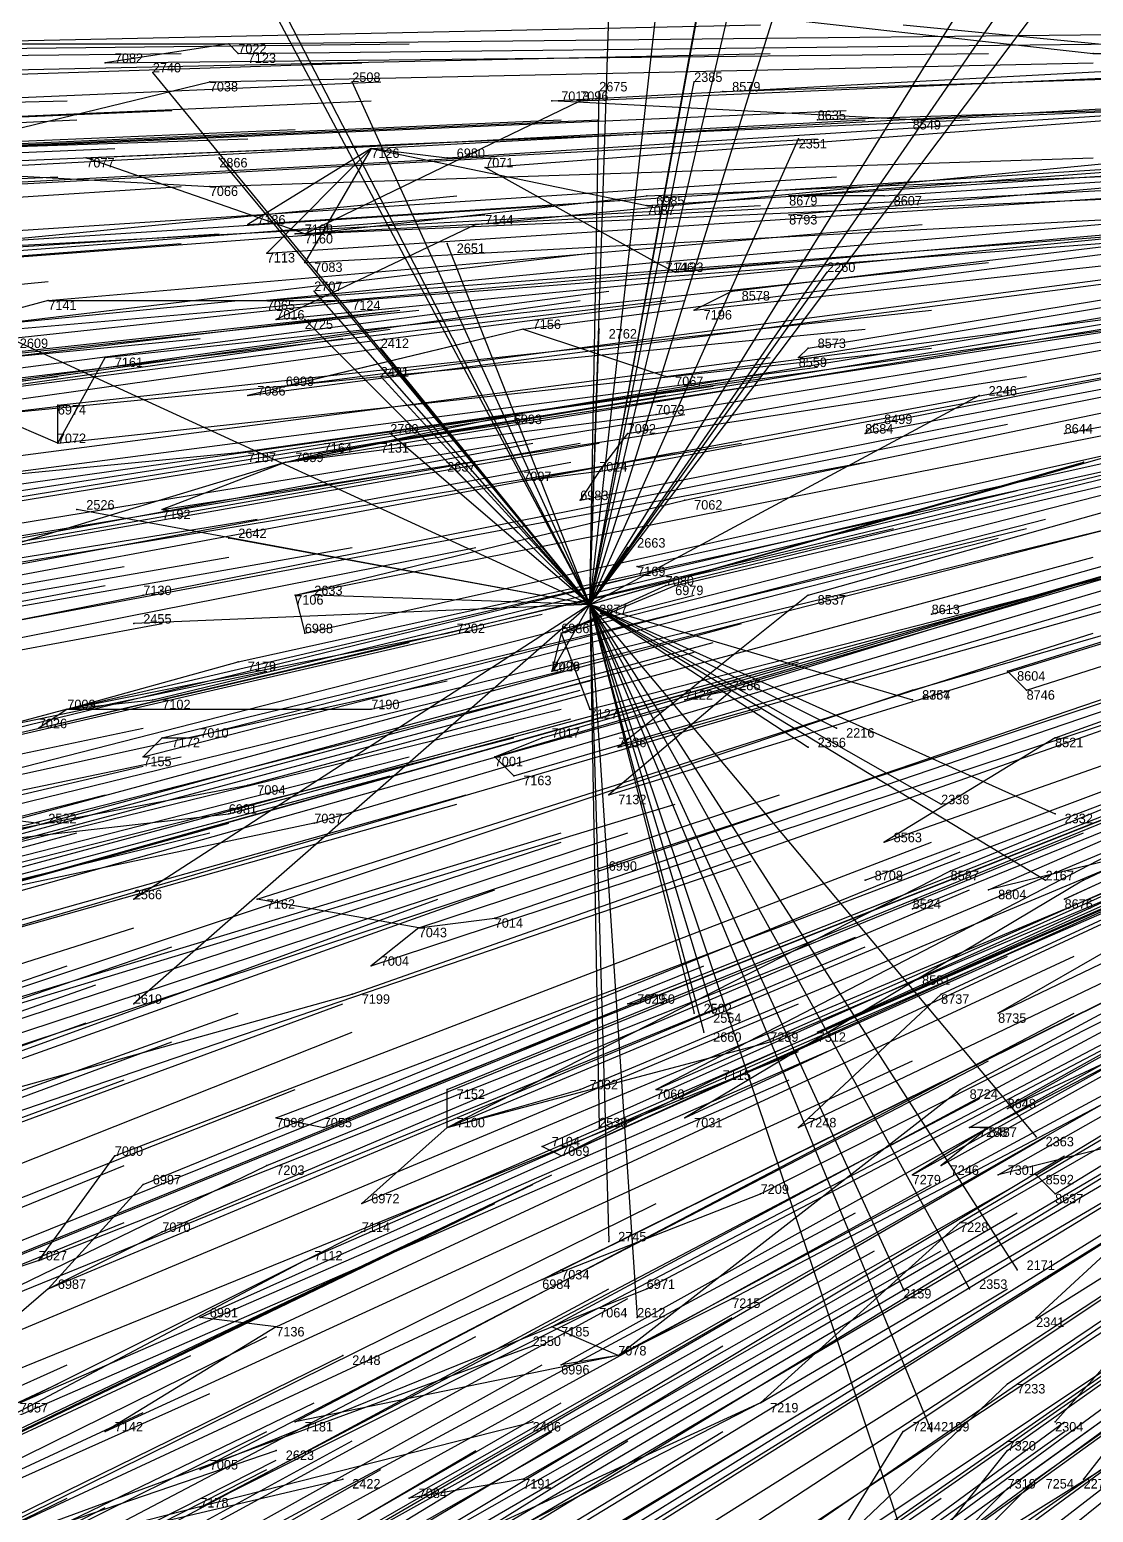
# Model space of a CAD drawing. Extents: x -0.5 to 0.59, y -0.5 to 0.59.
# Drawn here: x -0.319 to -0.207, y -0.1565 to -0.0005 of the extents above; entities that cross this region are included whole.
import ezdxf

# ---------------------------------------------------------------- set-up
doc = ezdxf.new("R2010")
doc.units = 0
for name, color, linetype in [('Facilities', 3, 'CONTINUOUS'), ('Facilities_lines', 3, 'CONTINUOUS'), ('Normals', 1, 'CONTINUOUS'), ('Source_points', 5, 'CONTINUOUS'), ('Text', 3, 'CONTINUOUS')]:
    doc.layers.add(name, color=color, linetype=linetype)

msp = doc.modelspace()

# ---------------------------------------------------------------- linework, layer by layer
at = {"layer": 'Facilities', "color": 3}
for p in [(-0.298, -0.002, -0.745), (-0.246, -0.007, -0.615), (-0.236, -0.01, -0.591), (-0.226, -0.01, -0.566), (-0.283, -0.013, -0.709), (-0.229, -0.018, -0.573), (-0.239, -0.02, -0.6), (-0.272, -0.021, -0.682), (-0.29, -0.022, -0.728), (-0.253, -0.025, -0.634), (-0.245, -0.028, -0.616), (-0.317, -0.029, -0.797), (-0.267, -0.032, -0.671), (-0.237, -0.034, -0.597), (-0.231, -0.043, -0.588), (-0.21, -0.043, -0.536), (-0.316, -0.044, -0.798), (-0.292, -0.046, -0.738), (-0.259, -0.047, -0.659), (-0.255, -0.057, -0.654), (-0.291, -0.06, -0.743), (-0.237, -0.06, -0.611), (-0.26, -0.061, -1.25), (-0.224, -0.062, -0.582), (-0.263, -0.064, -0.677), (-0.245, -0.07, -0.637), (-0.226, -0.07, -0.591), (-0.214, -0.07, -0.564), (-0.315, -0.072, -0.808), (-0.305, -0.075, -0.785), (-0.211, -0.075, -0.561), (-0.27, -0.077, -0.703), (-0.289, -0.084, -0.753), (-0.259, -0.089, -0.684), (-0.231, -0.09, -0.619), (-0.208, -0.09, -0.566), (-0.226, -0.093, -0.612), (-0.278, -0.095, -0.735), (-0.225, -0.101, -0.617), (-0.223, -0.102, -0.614), (-0.255, -0.103, -0.686), (-0.293, -0.115, -0.788), (-0.275, -0.116, -0.745), (-0.218, -0.116, -0.618), (-0.263, -0.119, -0.722), (-0.211, -0.123, -0.612), (-0.318, -0.13, -0.86), (-0.29, -0.13, -0.794), (-0.265, -0.132, -0.741), (-0.317, -0.133, -0.859), (-0.259, -0.135, -0.731), (-0.293, -0.137, -0.809), (-0.257, -0.14, -0.731), (-0.242, -0.145, -0.705), (-0.267, -0.153, -0.771)]:
    msp.add_point(p, dxfattribs=at)
at = {"layer": 'Facilities_lines', "color": 3}
for p, q in [((-0.26, -0.061, -1.25), (-0.248, 0.046, -1.25)), ((-0.26, -0.061, -1.25), (-0.237, 0.037, -1.25)), ((-0.26, -0.061, -1.25), (-0.204, 0.029, -1.25)), ((-0.26, -0.061, -1.25), (-0.193, 0.028, -1.25)), ((-0.26, -0.061, -1.25), (-0.244, 0.027, -1.25)), ((-0.26, -0.061, -1.25), (-0.245, 0.021, -1.25)), ((-0.26, -0.061, -1.25), (-0.204, 0.02, -1.25)), ((-0.26, -0.061, -1.25), (-0.235, 0.019, -1.25)), ((-0.26, -0.061, -1.25), (-0.293, 0.003, -1.25)), ((-0.252, 0.002, -0.63), (-0.207, -0.003, -0.518)), ((-0.26, -0.061, -1.25), (-0.293, 0.001, -1.25)), ((-0.26, -0.061, -1.25), (-0.258, 0.001, -1.25)), ((-0.227, 0, -0.566), (-0.186, -0.004, -0.465)), ((-0.298, -0.002, -0.745), (-0.311, -0.004, -0.777)), ((-0.298, -0.002, -0.745), (-0.297, -0.003, -0.743)), ((-0.337, -0.015, -0.843), (-0.3, -0.006, -0.75)), ((-0.26, -0.061, -1.25), (-0.306, -0.005, -1.25)), ((-0.26, -0.061, -1.25), (-0.285, -0.006, -1.25)), ((-0.26, -0.061, -1.25), (-0.249, -0.006, -1.25)), ((-0.26, -0.061, -1.25), (-0.259, -0.007, -1.25)), ((-0.29, -0.022, -0.728), (-0.261, -0.008, -0.654)), ((-0.226, -0.01, -0.566), (-0.264, -0.008, -0.66)), ((-0.26, -0.061, -1.25), (-0.238, -0.012, -1.25)), ((-0.29, -0.022, -0.728), (-0.313, -0.014, -0.784)), ((-0.26, -0.061, -1.25), (-0.299, -0.014, -1.25)), ((-0.283, -0.013, -0.709), (-0.296, -0.021, -0.741)), ((-0.283, -0.013, -0.709), (-0.294, -0.024, -0.739)), ((-0.283, -0.013, -0.709), (-0.29, -0.025, -0.727)), ((-0.283, -0.013, -0.709), (-0.275, -0.014, -0.688)), ((-0.283, -0.013, -0.709), (-0.254, -0.019, -0.637)), ((-0.337, -0.015, -0.843), (-0.3, -0.017, -0.752)), ((-0.253, -0.025, -0.634), (-0.271, -0.015, -0.679)), ((-0.29, -0.022, -0.728), (-0.254, -0.018, -0.636)), ((-0.229, -0.018, -0.573), (-0.239, -0.018, -0.6)), ((-0.272, -0.021, -0.682), (-0.293, -0.031, -0.737)), ((-0.29, -0.022, -0.728), (-0.291, -0.022, -0.729)), ((-0.26, -0.061, -1.25), (-0.275, -0.023, -1.25)), ((-0.253, -0.025, -0.634), (-0.294, -0.029, -0.74)), ((-0.26, -0.061, -1.25), (-0.235, -0.026, -1.25)), ((-0.253, -0.025, -0.634), (-0.251, -0.026, -0.631)), ((-0.26, -0.061, -1.25), (-0.289, -0.028, -1.25)), ((-0.245, -0.028, -0.616), (-0.249, -0.03, -0.626)), ((-0.317, -0.029, -0.797), (-0.332, -0.033, -0.834)), ((-0.317, -0.029, -0.797), (-0.285, -0.029, -0.717)), ((-0.26, -0.061, -1.25), (-0.29, -0.031, -1.25)), ((-0.267, -0.032, -0.671), (-0.296, -0.039, -0.746)), ((-0.267, -0.032, -0.671), (-0.292, -0.038, -0.737)), ((-0.267, -0.032, -0.671), (-0.252, -0.037, -0.636)), ((-0.26, -0.061, -1.25), (-0.259, -0.032, -1.25)), ((-0.26, -0.061, -1.25), (-0.321, -0.033, -1.25)), ((-0.26, -0.061, -1.25), (-0.282, -0.034, -1.25)), ((-0.237, -0.034, -0.597), (-0.238, -0.035, -0.602)), ((-0.316, -0.044, -0.798), (-0.311, -0.035, -0.782)), ((-0.26, -0.061, -1.25), (-0.282, -0.037, -1.25)), ((-0.26, -0.061, -1.25), (-0.219, -0.039, -1.25)), ((-0.316, -0.044, -0.798), (-0.316, -0.04, -0.796)), ((-0.316, -0.044, -0.798), (-0.323, -0.041, -0.815)), ((-0.292, -0.046, -0.738), (-0.268, -0.041, -0.678)), ((-0.292, -0.046, -0.738), (-0.253, -0.041, -0.641)), ((-0.231, -0.043, -0.588), (-0.23, -0.042, -0.584)), ((-0.26, -0.061, -1.25), (-0.281, -0.043, -1.25)), ((-0.259, -0.047, -0.659), (-0.256, -0.043, -0.65)), ((-0.328, -0.048, -0.83), (-0.297, -0.045, -0.751)), ((-0.292, -0.046, -0.738), (-0.282, -0.044, -0.714)), ((-0.292, -0.046, -0.738), (-0.288, -0.045, -0.73)), ((-0.26, -0.061, -1.25), (-0.204, -0.045, -1.25)), ((-0.292, -0.046, -0.738), (-0.335, -0.059, -0.851)), ((-0.292, -0.046, -0.738), (-0.305, -0.051, -0.774)), ((-0.26, -0.061, -1.25), (-0.275, -0.046, -1.25)), ((-0.26, -0.061, -1.25), (-0.208, -0.046, -1.25)), ((-0.259, -0.047, -0.659), (-0.267, -0.048, -0.678)), ((-0.259, -0.047, -0.659), (-0.261, -0.05, -0.665)), ((-0.26, -0.061, -1.25), (-0.314, -0.051, -1.25)), ((-0.291, -0.06, -0.743), (-0.25, -0.05, -0.637)), ((-0.26, -0.061, -1.25), (-0.298, -0.054, -1.25)), ((-0.26, -0.061, -1.25), (-0.256, -0.055, -1.25)), ((-0.263, -0.064, -0.677), (-0.251, -0.059, -0.646)), ((-0.263, -0.064, -0.677), (-0.252, -0.059, -0.647)), ((-0.322, -0.063, -0.821), (-0.307, -0.06, -0.782)), ((-0.291, -0.06, -0.743), (-0.29, -0.064, -0.743)), ((-0.26, -0.061, -1.25), (-0.289, -0.06, -1.25)), ((-0.237, -0.06, -0.611), (-0.257, -0.076, -0.67)), ((-0.26, -0.061, -1.25), (-0.308, -0.103, -1.25)), ((-0.26, -0.061, -1.25), (-0.308, -0.092, -1.25)), ((-0.26, -0.061, -1.25), (-0.308, -0.063, -1.25)), ((-0.26, -0.061, -1.25), (-0.264, -0.068, -1.25)), ((-0.26, -0.061, -1.25), (-0.227, -0.133, -1.25)), ((-0.26, -0.061, -1.25), (-0.212, -0.09, -1.25)), ((-0.26, -0.061, -1.25), (-0.215, -0.131, -1.25)), ((-0.26, -0.061, -1.25), (-0.224, -0.148, -1.25)), ((-0.26, -0.061, -1.25), (-0.234, -0.074, -1.25)), ((-0.26, -0.061, -1.25), (-0.211, -0.083, -1.25)), ((-0.26, -0.061, -1.25), (-0.223, -0.082, -1.25)), ((-0.26, -0.061, -1.25), (-0.22, -0.133, -1.25)), ((-0.26, -0.061, -1.25), (-0.237, -0.076, -1.25)), ((-0.26, -0.061, -1.25), (-0.213, -0.117, -1.25)), ((-0.26, -0.061, -1.25), (-0.226, -0.071, -1.25)), ((-0.26, -0.061, -1.25), (-0.249, -0.104, -1.25)), ((-0.26, -0.061, -1.25), (-0.247, -0.104, -1.25)), ((-0.26, -0.061, -1.25), (-0.248, -0.106, -1.25)), ((-0.26, -0.061, -1.25), (-0.225, -0.165, -1.25)), ((-0.26, -0.061, -1.25), (-0.259, -0.116, -1.25)), ((-0.26, -0.061, -1.25), (-0.255, -0.136, -1.25)), ((-0.26, -0.061, -1.25), (-0.258, -0.128, -1.25)), ((-0.315, -0.072, -0.808), (-0.275, -0.064, -0.706)), ((-0.263, -0.064, -0.677), (-0.264, -0.068, -0.682)), ((-0.263, -0.064, -0.677), (-0.26, -0.072, -0.675)), ((-0.315, -0.072, -0.808), (-0.297, -0.067, -0.76)), ((-0.214, -0.07, -0.564), (-0.216, -0.068, -0.566)), ((-0.226, -0.07, -0.591), (-0.352, -0.112, -0.924)), ((-0.245, -0.07, -0.637), (-0.258, -0.081, -0.676)), ((-0.245, -0.07, -0.637), (-0.25, -0.071, -0.65)), ((-0.315, -0.072, -0.808), (-0.306, -0.071, -0.784)), ((-0.315, -0.072, -0.808), (-0.345, -0.08, -0.885)), ((-0.315, -0.072, -0.808), (-0.318, -0.074, -0.816)), ((-0.315, -0.072, -0.808), (-0.283, -0.072, -0.731)), ((-0.379, -0.076, -1.25), (-0.318, -0.084, -1.25)), ((-0.305, -0.075, -0.785), (-0.307, -0.077, -0.792)), ((-0.305, -0.075, -0.785), (-0.302, -0.075, -0.777)), ((-0.27, -0.077, -0.703), (-0.265, -0.075, -0.688)), ((-0.211, -0.075, -0.561), (-0.229, -0.086, -0.61)), ((-0.27, -0.077, -0.703), (-0.268, -0.079, -0.698)), ((-0.149, -0.077, -1.25), (-0.213, -0.136, -1.25)), ((-0.149, -0.077, -1.25), (-0.211, -0.147, -1.25)), ((-0.149, -0.077, -1.25), (-0.208, -0.153, -1.25)), ((-0.333, -0.087, -0.861), (-0.296, -0.08, -0.766)), ((-0.173, -0.08, -0.476), (-0.218, -0.091, -0.591)), ((-0.333, -0.087, -0.861), (-0.298, -0.083, -0.773)), ((-0.289, -0.084, -0.753), (-0.327, -0.092, -0.848)), ((-0.197, -0.083, -0.534), (-0.253, -0.112, -0.693)), ((-0.197, -0.086, -0.538), (-0.21, -0.092, -0.574)), ((-0.275, -0.116, -0.745), (-0.222, -0.089, -0.599)), ((-0.208, -0.09, -0.566), (-0.25, -0.115, -0.688)), ((-0.191, -0.089, -0.526), (-0.217, -0.104, -0.603)), ((-0.278, -0.095, -0.735), (-0.295, -0.092, -0.772)), ((-0.169, -0.092, -0.48), (-0.216, -0.114, -0.612)), ((-0.278, -0.095, -0.735), (-0.283, -0.099, -0.749)), ((-0.278, -0.095, -0.735), (-0.27, -0.094, -0.716)), ((-0.225, -0.101, -0.617), (-0.236, -0.106, -0.648)), ((-0.364, -0.124, -0.961), (-0.285, -0.102, -0.757)), ((-0.223, -0.102, -0.614), (-0.238, -0.116, -0.661)), ((-0.218, -0.116, -0.618), (-0.191, -0.102, -0.541)), ((-0.255, -0.103, -0.686), (-0.256, -0.103, -0.689)), ((-0.275, -0.116, -0.745), (-0.241, -0.107, -0.66)), ((-0.275, -0.116, -0.745), (-0.261, -0.112, -0.709)), ((-0.275, -0.116, -0.745), (-0.275, -0.112, -0.742)), ((-0.263, -0.119, -0.722), (-0.247, -0.111, -0.676)), ((-0.257, -0.14, -0.731), (-0.221, -0.112, -0.619)), ((-0.293, -0.115, -0.788), (-0.288, -0.116, -0.777)), ((-0.275, -0.116, -0.745), (-0.284, -0.124, -0.775)), ((-0.218, -0.116, -0.618), (-0.226, -0.121, -0.641)), ((-0.218, -0.116, -0.618), (-0.223, -0.12, -0.633)), ((-0.218, -0.116, -0.618), (-0.22, -0.116, -0.622)), ((-0.197, -0.116, -0.572), (-0.217, -0.121, -0.62)), ((-0.263, -0.119, -0.722), (-0.265, -0.118, -0.724)), ((-0.329, -0.137, -0.891), (-0.294, -0.12, -0.794)), ((-0.318, -0.13, -0.86), (-0.31, -0.119, -0.831)), ((-0.211, -0.123, -0.612), (-0.213, -0.121, -0.612)), ((-0.317, -0.133, -0.859), (-0.307, -0.122, -0.825)), ((-0.265, -0.132, -0.741), (-0.242, -0.123, -0.678)), ((-0.242, -0.145, -0.705), (-0.221, -0.126, -0.637)), ((-0.317, -0.133, -0.859), (-0.305, -0.127, -0.826)), ((-0.29, -0.13, -0.794), (-0.284, -0.127, -0.778)), ((-0.318, -0.13, -0.86), (-0.339, -0.137, -0.914)), ((-0.29, -0.13, -0.794), (-0.324, -0.148, -0.89)), ((-0.29, -0.13, -0.794), (-0.32, -0.145, -0.879)), ((-0.265, -0.132, -0.741), (-0.263, -0.131, -0.735)), ((-0.265, -0.132, -0.741), (-0.336, -0.165, -0.935)), ((-0.317, -0.133, -0.859), (-0.324, -0.139, -0.88)), ((-0.259, -0.135, -0.731), (-0.254, -0.133, -0.717)), ((-0.257, -0.14, -0.731), (-0.245, -0.134, -0.699)), ((-0.259, -0.135, -0.731), (-0.301, -0.152, -0.842)), ((-0.259, -0.135, -0.731), (-0.301, -0.156, -0.848)), ((-0.293, -0.137, -0.809), (-0.311, -0.148, -0.86)), ((-0.293, -0.137, -0.809), (-0.301, -0.136, -0.825)), ((-0.257, -0.14, -0.731), (-0.264, -0.137, -0.743)), ((-0.337, -0.165, -1.25), (-0.266, -0.139, -1.25)), ((-0.337, -0.165, -1.25), (-0.286, -0.14, -1.25)), ((-0.257, -0.14, -0.731), (-0.291, -0.147, -0.815)), ((-0.257, -0.14, -0.731), (-0.263, -0.141, -0.746)), ((-0.235, -0.161, -0.711), (-0.216, -0.143, -0.648)), ((-0.242, -0.145, -0.705), (-0.29, -0.167, -0.836)), ((-0.242, -0.145, -0.705), (-0.283, -0.166, -0.819)), ((-0.337, -0.165, -1.25), (-0.266, -0.147, -1.25)), ((-0.198, -0.147, -0.617), (-0.243, -0.175, -0.749)), ((-0.235, -0.161, -0.711), (-0.227, -0.148, -0.677)), ((-0.337, -0.165, -1.25), (-0.293, -0.15, -1.25)), ((-0.232, -0.17, -0.72), (-0.216, -0.15, -0.658)), ((-0.337, -0.165, -1.25), (-0.286, -0.153, -1.25)), ((-0.267, -0.153, -0.771), (-0.279, -0.155, -0.797)), ((-0.232, -0.17, -0.72), (-0.216, -0.154, -0.664)), ((-0.229, -0.169, -0.712), (-0.213, -0.153, -0.656))]:
    msp.add_line(p, q, dxfattribs=at)
at = {"layer": 'Normals', "color": 1}
for p, q in [((-0.335, -0.002, -0.838), (-0.242, 0, -0.875)), ((-0.298, -0.002, -0.745), (-0.205, -0.001, -0.782)), ((-0.396, -0.004, -0.991), (-0.303, -0.003, -1.028)), ((-0.391, -0.002, -0.977), (-0.298, -0.002, -1.015)), ((-0.371, -0.003, -0.928), (-0.279, -0.002, -0.966)), ((-0.334, -0.005, -0.836), (-0.241, -0.003, -0.873)), ((-0.311, -0.004, -0.777), (-0.218, -0.003, -0.815)), ((-0.297, -0.003, -0.743), (-0.204, -0.002, -0.78)), ((-0.264, -0.008, -0.66), (-0.171, -0.003, -0.698)), ((-0.207, -0.003, -0.518), (-0.114, -0.003, -0.555)), ((-0.377, -0.007, -0.943), (-0.284, -0.004, -0.98)), ((-0.3, -0.006, -0.75), (-0.207, -0.004, -0.788)), ((-0.261, -0.008, -0.654), (-0.169, -0.004, -0.691)), ((-0.246, -0.007, -0.615), (-0.153, -0.004, -0.651)), ((-0.374, -0.01, -0.936), (-0.282, -0.006, -0.974)), ((-0.306, -0.005, -1.25), (-0.306, -0.005, -1.15)), ((-0.285, -0.006, -1.25), (-0.285, -0.006, -1.15)), ((-0.249, -0.006, -1.25), (-0.249, -0.006, -1.15)), ((-0.226, -0.01, -0.566), (-0.134, -0.006, -0.604)), ((-0.259, -0.007, -1.25), (-0.259, -0.007, -1.15)), ((-0.236, -0.01, -0.591), (-0.144, -0.007, -0.63)), ((-0.408, -0.01, -1.021), (-0.315, -0.008, -1.058)), ((-0.397, -0.013, -0.992), (-0.304, -0.009, -1.029)), ((-0.376, -0.012, -0.94), (-0.283, -0.008, -0.977)), ((-0.326, -0.013, -0.815), (-0.233, -0.009, -0.853)), ((-0.283, -0.013, -0.709), (-0.191, -0.008, -0.746)), ((-0.275, -0.014, -0.688), (-0.182, -0.008, -0.725)), ((-0.271, -0.015, -0.679), (-0.179, -0.008, -0.716)), ((-0.407, -0.014, -1.018), (-0.314, -0.01, -1.055)), ((-0.355, -0.014, -0.889), (-0.263, -0.01, -0.927)), ((-0.352, -0.014, -0.88), (-0.259, -0.01, -0.918)), ((-0.324, -0.015, -0.811), (-0.231, -0.01, -0.848)), ((-0.313, -0.014, -0.784), (-0.22, -0.01, -0.821)), ((-0.389, -0.015, -0.973), (-0.296, -0.012, -1.011)), ((-0.384, -0.015, -0.961), (-0.291, -0.011, -0.998)), ((-0.337, -0.015, -0.843), (-0.244, -0.011, -0.88)), ((-0.337, -0.015, -0.843), (-0.244, -0.011, -0.88)), ((-0.329, -0.017, -0.823), (-0.236, -0.012, -0.861)), ((-0.272, -0.021, -0.682), (-0.179, -0.012, -0.719)), ((-0.239, -0.018, -0.6), (-0.147, -0.011, -0.638)), ((-0.239, -0.02, -0.6), (-0.147, -0.012, -0.638)), ((-0.238, -0.012, -1.25), (-0.238, -0.012, -1.15)), ((-0.229, -0.018, -0.573), (-0.137, -0.012, -0.612)), ((-0.403, -0.017, -1.008), (-0.31, -0.013, -1.045)), ((-0.362, -0.019, -0.907), (-0.27, -0.014, -0.945)), ((-0.3, -0.017, -0.752), (-0.207, -0.014, -0.789)), ((-0.299, -0.014, -1.25), (-0.299, -0.014, -1.15)), ((-0.254, -0.019, -0.637), (-0.161, -0.013, -0.673)), ((-0.254, -0.018, -0.636), (-0.161, -0.014, -0.672)), ((-0.296, -0.021, -0.741), (-0.203, -0.015, -0.778)), ((-0.409, -0.02, -1.024), (-0.316, -0.016, -1.061)), ((-0.395, -0.023, -0.99), (-0.303, -0.017, -1.027)), ((-0.326, -0.022, -0.816), (-0.234, -0.016, -0.854)), ((-0.291, -0.022, -0.729), (-0.198, -0.017, -0.766)), ((-0.253, -0.025, -0.634), (-0.16, -0.017, -0.671)), ((-0.245, -0.028, -0.616), (-0.153, -0.017, -0.655)), ((-0.367, -0.027, -0.919), (-0.274, -0.018, -0.956)), ((-0.294, -0.024, -0.739), (-0.202, -0.018, -0.775)), ((-0.29, -0.022, -0.728), (-0.198, -0.018, -0.765)), ((-0.251, -0.026, -0.631), (-0.159, -0.018, -0.668)), ((-0.363, -0.027, -0.911), (-0.271, -0.02, -0.949)), ((-0.356, -0.025, -0.893), (-0.264, -0.019, -0.931)), ((-0.335, -0.024, -0.839), (-0.242, -0.019, -0.877)), ((-0.29, -0.025, -0.727), (-0.197, -0.02, -0.764)), ((-0.267, -0.032, -0.671), (-0.174, -0.02, -0.708)), ((-0.249, -0.03, -0.626), (-0.157, -0.02, -0.664)), ((-0.238, -0.035, -0.602), (-0.147, -0.02, -0.641)), ((-0.237, -0.034, -0.597), (-0.146, -0.019, -0.636)), ((-0.317, -0.029, -0.797), (-0.225, -0.021, -0.835)), ((-0.396, -0.03, -0.992), (-0.303, -0.023, -1.028)), ((-0.392, -0.028, -0.982), (-0.299, -0.022, -1.018)), ((-0.381, -0.029, -0.954), (-0.288, -0.022, -0.991)), ((-0.294, -0.029, -0.74), (-0.202, -0.022, -0.777)), ((-0.293, -0.031, -0.737), (-0.201, -0.022, -0.774)), ((-0.285, -0.029, -0.717), (-0.193, -0.022, -0.755)), ((-0.275, -0.023, -1.25), (-0.275, -0.023, -1.15)), ((-0.352, -0.035, -0.884), (-0.26, -0.024, -0.921)), ((-0.23, -0.042, -0.584), (-0.139, -0.024, -0.623)), ((-0.332, -0.033, -0.834), (-0.24, -0.025, -0.872)), ((-0.311, -0.035, -0.782), (-0.218, -0.025, -0.819)), ((-0.292, -0.038, -0.737), (-0.2, -0.026, -0.774)), ((-0.268, -0.041, -0.678), (-0.177, -0.026, -0.715)), ((-0.253, -0.041, -0.641), (-0.161, -0.026, -0.678)), ((-0.252, -0.037, -0.636), (-0.16, -0.025, -0.673)), ((-0.235, -0.026, -1.25), (-0.235, -0.026, -1.15)), ((-0.231, -0.043, -0.588), (-0.141, -0.026, -0.627)), ((-0.21, -0.043, -0.536), (-0.119, -0.026, -0.573)), ((-0.409, -0.036, -1.027), (-0.317, -0.027, -1.064)), ((-0.35, -0.04, -0.88), (-0.258, -0.028, -0.917)), ((-0.296, -0.039, -0.746), (-0.204, -0.027, -0.783)), ((-0.289, -0.028, -1.25), (-0.289, -0.028, -1.15)), ((-0.256, -0.043, -0.65), (-0.165, -0.027, -0.687)), ((-0.389, -0.038, -0.978), (-0.297, -0.029, -1.015)), ((-0.377, -0.039, -0.947), (-0.284, -0.029, -0.984)), ((-0.353, -0.042, -0.89), (-0.261, -0.029, -0.927)), ((-0.344, -0.04, -0.865), (-0.252, -0.029, -0.902)), ((-0.343, -0.041, -0.862), (-0.25, -0.029, -0.9)), ((-0.372, -0.04, -0.936), (-0.28, -0.03, -0.973)), ((-0.372, -0.041, -0.937), (-0.28, -0.03, -0.974)), ((-0.371, -0.04, -0.932), (-0.278, -0.03, -0.969)), ((-0.316, -0.04, -0.796), (-0.224, -0.03, -0.834)), ((-0.292, -0.046, -0.738), (-0.2, -0.031, -0.776)), ((-0.29, -0.031, -1.25), (-0.29, -0.031, -1.15)), ((-0.288, -0.045, -0.73), (-0.197, -0.03, -0.767)), ((-0.282, -0.044, -0.714), (-0.191, -0.03, -0.751)), ((-0.267, -0.048, -0.678), (-0.176, -0.031, -0.715)), ((-0.259, -0.047, -0.659), (-0.168, -0.03, -0.695)), ((-0.25, -0.05, -0.637), (-0.159, -0.031, -0.675)), ((-0.373, -0.045, -0.94), (-0.281, -0.032, -0.977)), ((-0.323, -0.041, -0.815), (-0.231, -0.032, -0.853)), ((-0.297, -0.045, -0.751), (-0.205, -0.032, -0.788)), ((-0.261, -0.05, -0.665), (-0.17, -0.032, -0.702)), ((-0.259, -0.032, -1.25), (-0.259, -0.032, -1.15)), ((-0.394, -0.042, -0.99), (-0.301, -0.033, -1.026)), ((-0.378, -0.046, -0.953), (-0.286, -0.033, -0.989)), ((-0.374, -0.047, -0.943), (-0.282, -0.034, -0.979)), ((-0.316, -0.044, -0.798), (-0.224, -0.034, -0.836)), ((-0.282, -0.034, -1.25), (-0.282, -0.034, -1.15)), ((-0.333, -0.047, -0.841), (-0.241, -0.035, -0.878)), ((-0.237, -0.06, -0.611), (-0.148, -0.035, -0.648)), ((-0.408, -0.048, -1.028), (-0.316, -0.037, -1.066)), ((-0.333, -0.051, -0.843), (-0.242, -0.037, -0.88)), ((-0.328, -0.048, -0.83), (-0.236, -0.036, -0.867)), ((-0.305, -0.051, -0.774), (-0.214, -0.037, -0.811)), ((-0.282, -0.037, -1.25), (-0.282, -0.037, -1.15)), ((-0.255, -0.057, -0.654), (-0.165, -0.037, -0.692)), ((-0.252, -0.059, -0.647), (-0.162, -0.037, -0.686)), ((-0.224, -0.062, -0.582), (-0.135, -0.037, -0.618)), ((-0.344, -0.054, -0.871), (-0.252, -0.039, -0.907)), ((-0.339, -0.051, -0.857), (-0.247, -0.038, -0.894)), ((-0.251, -0.059, -0.646), (-0.161, -0.038, -0.684)), ((-0.219, -0.039, -1.25), (-0.219, -0.039, -1.15)), ((-0.407, -0.051, -1.025), (-0.315, -0.04, -1.063)), ((-0.216, -0.068, -0.566), (-0.127, -0.04, -0.602)), ((-0.359, -0.056, -0.907), (-0.267, -0.041, -0.944)), ((-0.342, -0.056, -0.866), (-0.25, -0.041, -0.903)), ((-0.307, -0.06, -0.782), (-0.216, -0.042, -0.819)), ((-0.291, -0.06, -0.743), (-0.2, -0.042, -0.781)), ((-0.275, -0.064, -0.706), (-0.184, -0.042, -0.742)), ((-0.263, -0.064, -0.677), (-0.173, -0.041, -0.714)), ((-0.214, -0.07, -0.564), (-0.126, -0.042, -0.601)), ((-0.281, -0.043, -1.25), (-0.281, -0.043, -1.15)), ((-0.245, -0.07, -0.637), (-0.157, -0.043, -0.675)), ((-0.358, -0.061, -0.907), (-0.266, -0.044, -0.944)), ((-0.352, -0.06, -0.893), (-0.261, -0.044, -0.93)), ((-0.35, -0.06, -0.888), (-0.259, -0.044, -0.926)), ((-0.342, -0.062, -0.87), (-0.251, -0.045, -0.907)), ((-0.335, -0.059, -0.851), (-0.244, -0.044, -0.888)), ((-0.29, -0.064, -0.743), (-0.2, -0.044, -0.781)), ((-0.264, -0.068, -0.682), (-0.174, -0.045, -0.719)), ((-0.25, -0.071, -0.65), (-0.162, -0.045, -0.689)), ((-0.226, -0.07, -0.591), (-0.136, -0.044, -0.627)), ((-0.211, -0.075, -0.561), (-0.124, -0.044, -0.598)), ((-0.354, -0.063, -0.898), (-0.262, -0.046, -0.935)), ((-0.322, -0.063, -0.821), (-0.231, -0.046, -0.858)), ((-0.275, -0.046, -1.25), (-0.275, -0.046, -1.15)), ((-0.208, -0.046, -1.25), (-0.208, -0.046, -1.15)), ((-0.37, -0.062, -0.939), (-0.279, -0.047, -0.976)), ((-0.297, -0.067, -0.76), (-0.206, -0.047, -0.798)), ((-0.306, -0.071, -0.784), (-0.215, -0.049, -0.821)), ((-0.265, -0.075, -0.688), (-0.175, -0.049, -0.724)), ((-0.26, -0.072, -0.675), (-0.17, -0.049, -0.712)), ((-0.315, -0.072, -0.808), (-0.225, -0.051, -0.845)), ((-0.314, -0.051, -1.25), (-0.314, -0.051, -1.15)), ((-0.283, -0.072, -0.731), (-0.193, -0.05, -0.768)), ((-0.27, -0.077, -0.703), (-0.181, -0.051, -0.739)), ((-0.257, -0.076, -0.67), (-0.168, -0.051, -0.708)), ((-0.208, -0.09, -0.566), (-0.124, -0.05, -0.604)), ((-0.387, -0.067, -0.982), (-0.295, -0.052, -1.019)), ((-0.318, -0.074, -0.816), (-0.228, -0.053, -0.854)), ((-0.305, -0.075, -0.785), (-0.214, -0.053, -0.821)), ((-0.302, -0.075, -0.777), (-0.212, -0.052, -0.814)), ((-0.268, -0.079, -0.698), (-0.179, -0.053, -0.735)), ((-0.21, -0.092, -0.574), (-0.126, -0.053, -0.612)), ((-0.307, -0.077, -0.792), (-0.217, -0.054, -0.828)), ((-0.298, -0.054, -1.25), (-0.298, -0.054, -1.15)), ((-0.258, -0.081, -0.676), (-0.17, -0.054, -0.714)), ((-0.222, -0.089, -0.599), (-0.136, -0.054, -0.635)), ((-0.218, -0.091, -0.591), (-0.133, -0.054, -0.628)), ((-0.39, -0.072, -0.991), (-0.298, -0.056, -1.028)), ((-0.376, -0.071, -0.958), (-0.285, -0.055, -0.995)), ((-0.363, -0.073, -0.926), (-0.272, -0.055, -0.962)), ((-0.296, -0.08, -0.766), (-0.207, -0.056, -0.804)), ((-0.256, -0.055, -1.25), (-0.256, -0.055, -1.15)), ((-0.229, -0.086, -0.61), (-0.141, -0.055, -0.647)), ((-0.4, -0.073, -1.016), (-0.309, -0.057, -1.054)), ((-0.231, -0.09, -0.619), (-0.143, -0.057, -0.655)), ((-0.402, -0.076, -1.023), (-0.311, -0.059, -1.06)), ((-0.345, -0.08, -0.885), (-0.255, -0.058, -0.923)), ((-0.298, -0.083, -0.773), (-0.209, -0.059, -0.811)), ((-0.289, -0.084, -0.753), (-0.201, -0.058, -0.791)), ((-0.259, -0.089, -0.684), (-0.171, -0.059, -0.722)), ((-0.226, -0.093, -0.612), (-0.14, -0.058, -0.648)), ((-0.339, -0.083, -0.873), (-0.249, -0.06, -0.911)), ((-0.289, -0.06, -1.25), (-0.289, -0.06, -1.15)), ((-0.356, -0.083, -0.913), (-0.265, -0.062, -0.95)), ((-0.26, -0.061, -1.25), (-0.26, -0.061, -1.15)), ((-0.225, -0.101, -0.617), (-0.14, -0.062, -0.653)), ((-0.397, -0.08, -1.011), (-0.305, -0.063, -1.048)), ((-0.333, -0.087, -0.861), (-0.244, -0.063, -0.899)), ((-0.308, -0.063, -1.25), (-0.308, -0.063, -1.15)), ((-0.223, -0.102, -0.614), (-0.139, -0.063, -0.651)), ((-0.37, -0.086, -0.948), (-0.279, -0.065, -0.985)), ((-0.336, -0.089, -0.869), (-0.247, -0.065, -0.907)), ((-0.295, -0.092, -0.772), (-0.207, -0.064, -0.81)), ((-0.27, -0.094, -0.716), (-0.182, -0.064, -0.753)), ((-0.217, -0.104, -0.603), (-0.134, -0.064, -0.641)), ((-0.338, -0.09, -0.875), (-0.249, -0.066, -0.913)), ((-0.327, -0.092, -0.848), (-0.238, -0.067, -0.887)), ((-0.278, -0.095, -0.735), (-0.19, -0.066, -0.772)), ((-0.385, -0.087, -0.986), (-0.294, -0.068, -1.023)), ((-0.353, -0.09, -0.911), (-0.263, -0.068, -0.948)), ((-0.264, -0.068, -1.25), (-0.264, -0.068, -1.15)), ((-0.221, -0.112, -0.619), (-0.139, -0.068, -0.656)), ((-0.366, -0.089, -0.941), (-0.275, -0.069, -0.978)), ((-0.351, -0.094, -0.908), (-0.261, -0.07, -0.945)), ((-0.35, -0.092, -0.905), (-0.26, -0.069, -0.942)), ((-0.334, -0.094, -0.867), (-0.245, -0.069, -0.905)), ((-0.283, -0.099, -0.749), (-0.195, -0.07, -0.786)), ((-0.256, -0.103, -0.689), (-0.17, -0.069, -0.727)), ((-0.255, -0.103, -0.686), (-0.169, -0.069, -0.725)), ((-0.236, -0.106, -0.648), (-0.151, -0.069, -0.685)), ((-0.216, -0.114, -0.612), (-0.135, -0.069, -0.649)), ((-0.285, -0.102, -0.757), (-0.197, -0.071, -0.794)), ((-0.241, -0.107, -0.66), (-0.156, -0.071, -0.697)), ((-0.226, -0.071, -1.25), (-0.226, -0.071, -1.15)), ((-0.22, -0.116, -0.622), (-0.139, -0.071, -0.659)), ((-0.218, -0.116, -0.618), (-0.137, -0.071, -0.655)), ((-0.353, -0.094, -0.913), (-0.263, -0.072, -0.95)), ((-0.351, -0.097, -0.912), (-0.262, -0.073, -0.949)), ((-0.341, -0.097, -0.885), (-0.252, -0.072, -0.923)), ((-0.331, -0.098, -0.864), (-0.242, -0.072, -0.902)), ((-0.247, -0.111, -0.676), (-0.162, -0.073, -0.714)), ((-0.213, -0.121, -0.612), (-0.134, -0.073, -0.65)), ((-0.398, -0.093, -1.021), (-0.307, -0.074, -1.059)), ((-0.234, -0.074, -1.25), (-0.234, -0.074, -1.15)), ((-0.359, -0.098, -0.929), (-0.268, -0.075, -0.966)), ((-0.261, -0.112, -0.709), (-0.175, -0.076, -0.746)), ((-0.253, -0.112, -0.693), (-0.169, -0.075, -0.731)), ((-0.25, -0.115, -0.688), (-0.166, -0.076, -0.726)), ((-0.238, -0.116, -0.661), (-0.154, -0.076, -0.698)), ((-0.237, -0.076, -1.25), (-0.237, -0.076, -1.15)), ((-0.226, -0.121, -0.641), (-0.145, -0.076, -0.677)), ((-0.223, -0.12, -0.633), (-0.142, -0.075, -0.67)), ((-0.217, -0.121, -0.62), (-0.136, -0.075, -0.658)), ((-0.211, -0.123, -0.612), (-0.133, -0.075, -0.65)), ((-0.397, -0.099, -1.023), (-0.307, -0.078, -1.06)), ((-0.394, -0.096, -1.013), (-0.303, -0.077, -1.05)), ((-0.369, -0.1, -0.956), (-0.279, -0.077, -0.993)), ((-0.275, -0.112, -0.742), (-0.189, -0.077, -0.779)), ((-0.371, -0.103, -0.962), (-0.281, -0.079, -0.999)), ((-0.221, -0.126, -0.637), (-0.141, -0.079, -0.673)), ((-0.402, -0.104, -1.037), (-0.311, -0.081, -1.074)), ((-0.362, -0.106, -0.944), (-0.273, -0.081, -0.98)), ((-0.328, -0.11, -0.864), (-0.24, -0.081, -0.902)), ((-0.275, -0.116, -0.745), (-0.189, -0.08, -0.782)), ((-0.265, -0.118, -0.724), (-0.18, -0.08, -0.761)), ((-0.263, -0.119, -0.722), (-0.179, -0.081, -0.759)), ((-0.242, -0.123, -0.678), (-0.159, -0.081, -0.715)), ((-0.363, -0.107, -0.947), (-0.274, -0.082, -0.984)), ((-0.34, -0.109, -0.892), (-0.251, -0.082, -0.93)), ((-0.293, -0.115, -0.788), (-0.206, -0.082, -0.824)), ((-0.288, -0.116, -0.777), (-0.202, -0.082, -0.813)), ((-0.223, -0.082, -1.25), (-0.223, -0.082, -1.15)), ((-0.388, -0.109, -1.006), (-0.298, -0.084, -1.043)), ((-0.318, -0.084, -1.25), (-0.318, -0.084, -1.15)), ((-0.211, -0.083, -1.25), (-0.211, -0.083, -1.15)), ((-0.403, -0.109, -1.045), (-0.314, -0.085, -1.082)), ((-0.39, -0.107, -1.01), (-0.3, -0.085, -1.047)), ((-0.352, -0.112, -0.924), (-0.263, -0.085, -0.961)), ((-0.344, -0.114, -0.906), (-0.256, -0.085, -0.944)), ((-0.294, -0.12, -0.794), (-0.208, -0.085, -0.831)), ((-0.352, -0.115, -0.925), (-0.263, -0.086, -0.961)), ((-0.31, -0.119, -0.831), (-0.224, -0.086, -0.868)), ((-0.307, -0.122, -0.825), (-0.221, -0.087, -0.863)), ((-0.331, -0.118, -0.877), (-0.243, -0.088, -0.915)), ((-0.284, -0.124, -0.775), (-0.198, -0.088, -0.811)), ((-0.284, -0.127, -0.778), (-0.199, -0.09, -0.815)), ((-0.263, -0.131, -0.735), (-0.18, -0.09, -0.772)), ((-0.254, -0.133, -0.717), (-0.172, -0.09, -0.754)), ((-0.212, -0.09, -1.25), (-0.212, -0.09, -1.15)), ((-0.364, -0.124, -0.961), (-0.276, -0.092, -0.997)), ((-0.357, -0.122, -0.944), (-0.27, -0.091, -0.981)), ((-0.308, -0.092, -1.25), (-0.308, -0.092, -1.15)), ((-0.305, -0.127, -0.826), (-0.22, -0.091, -0.864)), ((-0.265, -0.132, -0.741), (-0.182, -0.091, -0.778)), ((-0.259, -0.135, -0.731), (-0.177, -0.092, -0.768)), ((-0.245, -0.134, -0.699), (-0.163, -0.091, -0.737)), ((-0.216, -0.143, -0.648), (-0.139, -0.091, -0.684)), ((-0.29, -0.13, -0.794), (-0.205, -0.093, -0.831)), ((-0.264, -0.137, -0.743), (-0.182, -0.093, -0.78)), ((-0.396, -0.123, -1.037), (-0.308, -0.095, -1.074)), ((-0.318, -0.13, -0.86), (-0.232, -0.096, -0.897)), ((-0.263, -0.141, -0.746), (-0.182, -0.096, -0.783)), ((-0.257, -0.14, -0.731), (-0.175, -0.096, -0.769)), ((-0.227, -0.148, -0.677), (-0.149, -0.096, -0.713)), ((-0.216, -0.15, -0.658), (-0.14, -0.096, -0.694)), ((-0.391, -0.127, -1.029), (-0.304, -0.097, -1.067)), ((-0.317, -0.133, -0.859), (-0.231, -0.097, -0.896)), ((-0.301, -0.136, -0.825), (-0.216, -0.098, -0.862)), ((-0.293, -0.137, -0.809), (-0.209, -0.098, -0.847)), ((-0.242, -0.145, -0.705), (-0.162, -0.098, -0.742)), ((-0.402, -0.129, -1.057), (-0.315, -0.099, -1.094)), ((-0.335, -0.134, -0.901), (-0.248, -0.099, -0.938)), ((-0.213, -0.153, -0.656), (-0.137, -0.099, -0.692)), ((-0.4, -0.132, -1.052), (-0.312, -0.101, -1.089)), ((-0.216, -0.154, -0.664), (-0.141, -0.1, -0.701)), ((-0.339, -0.137, -0.914), (-0.253, -0.102, -0.951)), ((-0.329, -0.137, -0.891), (-0.243, -0.102, -0.928)), ((-0.384, -0.135, -1.018), (-0.297, -0.104, -1.056)), ((-0.373, -0.135, -0.992), (-0.286, -0.103, -1.03)), ((-0.324, -0.139, -0.88), (-0.238, -0.103, -0.917)), ((-0.308, -0.103, -1.25), (-0.308, -0.103, -1.15)), ((-0.291, -0.147, -0.815), (-0.209, -0.104, -0.853)), ((-0.249, -0.104, -1.25), (-0.249, -0.104, -1.15)), ((-0.247, -0.104, -1.25), (-0.247, -0.104, -1.15)), ((-0.4, -0.136, -1.057), (-0.313, -0.105, -1.094)), ((-0.371, -0.14, -0.992), (-0.285, -0.106, -1.029)), ((-0.346, -0.14, -0.933), (-0.26, -0.105, -0.97)), ((-0.248, -0.106, -1.25), (-0.248, -0.106, -1.15)), ((-0.391, -0.139, -1.037), (-0.304, -0.107, -1.075)), ((-0.267, -0.153, -0.771), (-0.187, -0.107, -0.808)), ((-0.324, -0.143, -0.886), (-0.238, -0.108, -0.923)), ((-0.32, -0.145, -0.879), (-0.235, -0.108, -0.916)), ((-0.311, -0.148, -0.86), (-0.226, -0.109, -0.897)), ((-0.301, -0.152, -0.842), (-0.218, -0.109, -0.879)), ((-0.279, -0.155, -0.797), (-0.198, -0.109, -0.835)), ((-0.24, -0.16, -0.722), (-0.163, -0.109, -0.76)), ((-0.235, -0.161, -0.711), (-0.157, -0.109, -0.748)), ((-0.396, -0.143, -1.053), (-0.309, -0.111, -1.09)), ((-0.377, -0.146, -1.01), (-0.291, -0.112, -1.048)), ((-0.324, -0.148, -0.89), (-0.239, -0.111, -0.927)), ((-0.269, -0.159, -0.781), (-0.189, -0.112, -0.819)), ((-0.251, -0.16, -0.744), (-0.173, -0.111, -0.782)), ((-0.301, -0.156, -0.848), (-0.219, -0.113, -0.885)), ((-0.268, -0.162, -0.784), (-0.189, -0.114, -0.822)), ((-0.263, -0.164, -0.776), (-0.185, -0.115, -0.814)), ((-0.229, -0.169, -0.712), (-0.154, -0.114, -0.749)), ((-0.293, -0.164, -0.838), (-0.212, -0.117, -0.875)), ((-0.278, -0.165, -0.808), (-0.199, -0.117, -0.846)), ((-0.259, -0.116, -1.25), (-0.259, -0.116, -1.15)), ((-0.232, -0.17, -0.72), (-0.156, -0.117, -0.757)), ((-0.213, -0.117, -1.25), (-0.213, -0.117, -1.15)), ((-0.395, -0.155, -1.06), (-0.309, -0.12, -1.098)), ((-0.29, -0.167, -0.836), (-0.21, -0.119, -0.873)), ((-0.283, -0.166, -0.819), (-0.203, -0.119, -0.857)), ((-0.272, -0.169, -0.8), (-0.193, -0.12, -0.838)), ((-0.347, -0.161, -0.957), (-0.264, -0.121, -0.995)), ((-0.275, -0.17, -0.808), (-0.196, -0.121, -0.846)), ((-0.243, -0.175, -0.749), (-0.168, -0.121, -0.787)), ((-0.35, -0.162, -0.963), (-0.266, -0.122, -1.001)), ((-0.306, -0.167, -0.871), (-0.224, -0.122, -0.908)), ((-0.296, -0.168, -0.85), (-0.215, -0.122, -0.887)), ((-0.353, -0.164, -0.974), (-0.27, -0.124, -1.012)), ((-0.336, -0.165, -0.935), (-0.253, -0.124, -0.972)), ((-0.395, -0.161, -1.066), (-0.309, -0.126, -1.104)), ((-0.314, -0.169, -0.892), (-0.232, -0.125, -0.929)), ((-0.296, -0.172, -0.856), (-0.215, -0.125, -0.892)), ((-0.259, -0.179, -0.785), (-0.183, -0.126, -0.823)), ((-0.311, -0.174, -0.891), (-0.23, -0.129, -0.928)), ((-0.304, -0.175, -0.877), (-0.223, -0.129, -0.914)), ((-0.258, -0.128, -1.25), (-0.258, -0.128, -1.15)), ((-0.215, -0.131, -1.25), (-0.215, -0.131, -1.15)), ((-0.276, -0.185, -0.831), (-0.199, -0.132, -0.867)), ((-0.267, -0.185, -0.812), (-0.191, -0.132, -0.849)), ((-0.249, -0.19, -0.783), (-0.177, -0.132, -0.821)), ((-0.34, -0.177, -0.958), (-0.258, -0.133, -0.995)), ((-0.337, -0.178, -0.954), (-0.256, -0.134, -0.991)), ((-0.296, -0.181, -0.868), (-0.216, -0.133, -0.904)), ((-0.283, -0.184, -0.843), (-0.205, -0.133, -0.88)), ((-0.227, -0.133, -1.25), (-0.227, -0.133, -1.15)), ((-0.22, -0.133, -1.25), (-0.22, -0.133, -1.15)), ((-0.325, -0.182, -0.932), (-0.245, -0.136, -0.97)), ((-0.268, -0.191, -0.823), (-0.193, -0.136, -0.859)), ((-0.266, -0.19, -0.818), (-0.191, -0.136, -0.855)), ((-0.258, -0.194, -0.807), (-0.184, -0.137, -0.843)), ((-0.255, -0.136, -1.25), (-0.255, -0.136, -1.15)), ((-0.213, -0.136, -1.25), (-0.213, -0.136, -1.15)), ((-0.377, -0.179, -1.043), (-0.294, -0.138, -1.081)), ((-0.354, -0.181, -0.994), (-0.272, -0.138, -1.032)), ((-0.386, -0.179, -1.063), (-0.302, -0.14, -1.101)), ((-0.325, -0.186, -0.936), (-0.246, -0.139, -0.974)), ((-0.286, -0.14, -1.25), (-0.286, -0.14, -1.15)), ((-0.266, -0.139, -1.25), (-0.266, -0.139, -1.15)), ((-0.4, -0.179, -1.095), (-0.315, -0.141, -1.132)), ((-0.346, -0.186, -0.982), (-0.265, -0.141, -1.019)), ((-0.4, -0.182, -1.099), (-0.316, -0.143, -1.137)), ((-0.385, -0.182, -1.064), (-0.3, -0.144, -1.102)), ((-0.372, -0.185, -1.038), (-0.289, -0.145, -1.076)), ((-0.343, -0.191, -0.983), (-0.263, -0.145, -1.02)), ((-0.315, -0.193, -0.923), (-0.236, -0.145, -0.961)), ((-0.277, -0.2, -0.855), (-0.202, -0.145, -0.891)), ((-0.391, -0.185, -1.081), (-0.307, -0.146, -1.119)), ((-0.377, -0.189, -1.055), (-0.294, -0.148, -1.092)), ((-0.343, -0.196, -0.988), (-0.264, -0.148, -1.025)), ((-0.325, -0.196, -0.949), (-0.246, -0.148, -0.987)), ((-0.286, -0.202, -0.874), (-0.21, -0.148, -0.912)), ((-0.285, -0.202, -0.873), (-0.21, -0.147, -0.91)), ((-0.266, -0.147, -1.25), (-0.266, -0.147, -1.15)), ((-0.224, -0.148, -1.25), (-0.224, -0.148, -1.15)), ((-0.211, -0.147, -1.25), (-0.211, -0.147, -1.15)), ((-0.366, -0.193, -1.035), (-0.285, -0.149, -1.073)), ((-0.335, -0.198, -0.972), (-0.256, -0.149, -1.01)), ((-0.376, -0.193, -1.055), (-0.293, -0.151, -1.093)), ((-0.352, -0.197, -1.009), (-0.272, -0.15, -1.046)), ((-0.293, -0.15, -1.25), (-0.293, -0.15, -1.15)), ((-0.377, -0.194, -1.06), (-0.294, -0.152, -1.097)), ((-0.363, -0.198, -1.033), (-0.282, -0.152, -1.07)), ((-0.286, -0.153, -1.25), (-0.286, -0.153, -1.15)), ((-0.208, -0.153, -1.25), (-0.208, -0.153, -1.15)), ((-0.399, -0.196, -1.11), (-0.315, -0.155, -1.147)), ((-0.393, -0.198, -1.101), (-0.311, -0.156, -1.138)), ((-0.299, -0.207, -0.91), (-0.223, -0.155, -0.949))]:
    msp.add_line(p, q, dxfattribs=at)
at = {"layer": 'Source_points', "color": 5}
for p in [(-0.297, -0.003, -0.743), (-0.207, -0.003, -0.518), (-0.311, -0.004, -0.777), (-0.306, -0.005, -1.25), (-0.3, -0.006, -0.75), (-0.285, -0.006, -1.25), (-0.249, -0.006, -1.25), (-0.259, -0.007, -1.25), (-0.264, -0.008, -0.66), (-0.261, -0.008, -0.654), (-0.238, -0.012, -1.25), (-0.313, -0.014, -0.784), (-0.299, -0.014, -1.25), (-0.275, -0.014, -0.688), (-0.271, -0.015, -0.679), (-0.3, -0.017, -0.752), (-0.254, -0.018, -0.636), (-0.239, -0.018, -0.6), (-0.254, -0.019, -0.637), (-0.296, -0.021, -0.741), (-0.291, -0.022, -0.729), (-0.275, -0.023, -1.25), (-0.294, -0.024, -0.739), (-0.29, -0.025, -0.727), (-0.251, -0.026, -0.631), (-0.235, -0.026, -1.25), (-0.289, -0.028, -1.25), (-0.294, -0.029, -0.74), (-0.285, -0.029, -0.717), (-0.293, -0.031, -0.737), (-0.29, -0.031, -1.25), (-0.249, -0.03, -0.626), (-0.259, -0.032, -1.25), (-0.282, -0.034, -1.25), (-0.311, -0.035, -0.782), (-0.238, -0.035, -0.602), (-0.282, -0.037, -1.25), (-0.252, -0.037, -0.636), (-0.296, -0.039, -0.746), (-0.292, -0.038, -0.737), (-0.219, -0.039, -1.25), (-0.316, -0.04, -0.796), (-0.268, -0.041, -0.678), (-0.253, -0.041, -0.641), (-0.23, -0.042, -0.584), (-0.281, -0.043, -1.25), (-0.256, -0.043, -0.65), (-0.297, -0.045, -0.751), (-0.288, -0.045, -0.73), (-0.282, -0.044, -0.714), (-0.275, -0.046, -1.25), (-0.208, -0.046, -1.25), (-0.267, -0.048, -0.678), (-0.314, -0.051, -1.25), (-0.305, -0.051, -0.774), (-0.261, -0.05, -0.665), (-0.25, -0.05, -0.637), (-0.298, -0.054, -1.25), (-0.256, -0.055, -1.25), (-0.252, -0.059, -0.647), (-0.251, -0.059, -0.646), (-0.307, -0.06, -0.782), (-0.289, -0.06, -1.25), (-0.308, -0.063, -1.25), (-0.29, -0.064, -0.743), (-0.275, -0.064, -0.706), (-0.297, -0.067, -0.76), (-0.264, -0.068, -1.25), (-0.264, -0.068, -0.682), (-0.216, -0.068, -0.566), (-0.306, -0.071, -0.784), (-0.25, -0.071, -0.65), (-0.226, -0.071, -1.25), (-0.283, -0.072, -0.731), (-0.26, -0.072, -0.675), (-0.318, -0.074, -0.816), (-0.234, -0.074, -1.25), (-0.302, -0.075, -0.777), (-0.265, -0.075, -0.688), (-0.257, -0.076, -0.67), (-0.237, -0.076, -1.25), (-0.307, -0.077, -0.792), (-0.268, -0.079, -0.698), (-0.296, -0.08, -0.766), (-0.258, -0.081, -0.676), (-0.223, -0.082, -1.25), (-0.318, -0.084, -1.25), (-0.298, -0.083, -0.773), (-0.211, -0.083, -1.25), (-0.229, -0.086, -0.61), (-0.222, -0.089, -0.599), (-0.212, -0.09, -1.25), (-0.308, -0.092, -1.25), (-0.295, -0.092, -0.772), (-0.218, -0.091, -0.591), (-0.21, -0.092, -0.574), (-0.27, -0.094, -0.716), (-0.283, -0.099, -0.749), (-0.285, -0.102, -0.757), (-0.308, -0.103, -1.25), (-0.256, -0.103, -0.689), (-0.249, -0.104, -1.25), (-0.247, -0.104, -1.25), (-0.217, -0.104, -0.603), (-0.248, -0.106, -1.25), (-0.236, -0.106, -0.648), (-0.241, -0.107, -0.66), (-0.275, -0.112, -0.742), (-0.261, -0.112, -0.709), (-0.253, -0.112, -0.693), (-0.247, -0.111, -0.676), (-0.221, -0.112, -0.619), (-0.25, -0.115, -0.688), (-0.216, -0.114, -0.612), (-0.288, -0.116, -0.777), (-0.259, -0.116, -1.25), (-0.238, -0.116, -0.661), (-0.22, -0.116, -0.622), (-0.213, -0.117, -1.25), (-0.265, -0.118, -0.724), (-0.31, -0.119, -0.831), (-0.294, -0.12, -0.794), (-0.223, -0.12, -0.633), (-0.226, -0.121, -0.641), (-0.217, -0.121, -0.62), (-0.213, -0.121, -0.612), (-0.307, -0.122, -0.825), (-0.242, -0.123, -0.678), (-0.284, -0.124, -0.775), (-0.221, -0.126, -0.637), (-0.305, -0.127, -0.826), (-0.284, -0.127, -0.778), (-0.258, -0.128, -1.25), (-0.263, -0.131, -0.735), (-0.215, -0.131, -1.25), (-0.254, -0.133, -0.717), (-0.245, -0.134, -0.699), (-0.227, -0.133, -1.25), (-0.22, -0.133, -1.25), (-0.301, -0.136, -0.825), (-0.264, -0.137, -0.743), (-0.255, -0.136, -1.25), (-0.213, -0.136, -1.25), (-0.286, -0.14, -1.25), (-0.266, -0.139, -1.25), (-0.263, -0.141, -0.746), (-0.216, -0.143, -0.648), (-0.311, -0.148, -0.86), (-0.291, -0.147, -0.815), (-0.266, -0.147, -1.25), (-0.227, -0.148, -0.677), (-0.224, -0.148, -1.25), (-0.211, -0.147, -1.25), (-0.293, -0.15, -1.25), (-0.216, -0.15, -0.658), (-0.301, -0.152, -0.842), (-0.286, -0.153, -1.25), (-0.216, -0.154, -0.664), (-0.213, -0.153, -0.656), (-0.208, -0.153, -1.25), (-0.301, -0.156, -0.848), (-0.279, -0.155, -0.797)]:
    msp.add_point(p, dxfattribs=at)

# ---------------------------------------------------------------- texts
at = {"layer": 'Text', "color": 3}
for s, p in [('7082', (-0.31, -0.004, -0.777)), ('7022', (-0.297, -0.003, -0.745)), ('7123', (-0.296, -0.004, -0.743)), ('2740', (-0.306, -0.005, -1.25)), ('7038', (-0.3, -0.007, -0.75)), ('2508', (-0.285, -0.006, -1.25)), ('2675', (-0.259, -0.007, -1.25)), ('2385', (-0.249, -0.006, -1.25)), ('8579', (-0.245, -0.007, -0.615)), ('7013', (-0.263, -0.008, -0.66)), ('7096', (-0.261, -0.008, -0.654)), ('8635', (-0.236, -0.01, -0.591)), ('8549', (-0.226, -0.011, -0.566)), ('2351', (-0.238, -0.013, -1.25)), ('7077', (-0.313, -0.015, -0.784)), ('2866', (-0.299, -0.015, -1.25)), ('7126', (-0.283, -0.014, -0.709)), ('6980', (-0.274, -0.014, -0.688)), ('7071', (-0.271, -0.015, -0.679)), ('7066', (-0.3, -0.018, -0.752)), ('6985', (-0.253, -0.019, -0.636)), ('8679', (-0.239, -0.019, -0.6)), ('8607', (-0.228, -0.019, -0.573)), ('7186', (-0.295, -0.021, -0.741)), ('7144', (-0.271, -0.021, -0.682)), ('7087', (-0.254, -0.02, -0.637)), ('8793', (-0.239, -0.021, -0.6)), ('7108', (-0.29, -0.022, -0.729)), ('7160', (-0.29, -0.023, -0.728)), ('2651', (-0.274, -0.024, -1.25)), ('7113', (-0.294, -0.025, -0.739)), ('7083', (-0.289, -0.026, -0.727)), ('7146', (-0.252, -0.026, -0.634)), ('7133', (-0.251, -0.026, -0.631)), ('2260', (-0.235, -0.026, -1.25)), ('2707', (-0.289, -0.028, -1.25)), ('8578', (-0.244, -0.029, -0.616)), ('7141', (-0.317, -0.03, -0.797)), ('7065', (-0.294, -0.03, -0.74)), ('7124', (-0.285, -0.03, -0.717)), ('7016', (-0.293, -0.031, -0.737)), ('2725', (-0.29, -0.032, -1.25)), ('7156', (-0.266, -0.032, -0.671)), ('7196', (-0.248, -0.031, -0.626)), ('2762', (-0.258, -0.033, -1.25)), ('2609', (-0.32, -0.034, -1.25)), ('2412', (-0.282, -0.034, -1.25)), ('8573', (-0.236, -0.034, -0.597)), ('7161', (-0.31, -0.036, -0.782)), ('8559', (-0.238, -0.036, -0.602)), ('6999', (-0.292, -0.038, -0.737)), ('2421', (-0.282, -0.037, -1.25)), ('7067', (-0.251, -0.038, -0.636)), ('7086', (-0.295, -0.039, -0.746)), ('2246', (-0.218, -0.039, -1.25)), ('6974', (-0.316, -0.041, -0.796)), ('7073', (-0.253, -0.041, -0.641)), ('2780', (-0.281, -0.043, -1.25)), ('6993', (-0.268, -0.042, -0.678)), ('7092', (-0.256, -0.043, -0.65)), ('8684', (-0.231, -0.043, -0.588)), ('8499', (-0.229, -0.042, -0.584)), ('8644', (-0.21, -0.043, -0.536)), ('7072', (-0.316, -0.044, -0.798)), ('7187', (-0.296, -0.046, -0.751)), ('7059', (-0.291, -0.046, -0.738)), ('7164', (-0.288, -0.045, -0.73)), ('7131', (-0.282, -0.045, -0.714)), ('2637', (-0.275, -0.047, -1.25)), ('7024', (-0.259, -0.047, -0.659)), ('7007', (-0.267, -0.048, -0.678)), ('6983', (-0.261, -0.05, -0.665)), ('2526', (-0.313, -0.051, -1.25)), ('7192', (-0.305, -0.052, -0.774)), ('7062', (-0.249, -0.051, -0.637)), ('2642', (-0.297, -0.054, -1.25)), ('2663', (-0.255, -0.055, -1.25)), ('7169', (-0.255, -0.058, -0.654)), ('7130', (-0.307, -0.06, -0.782)), ('2633', (-0.289, -0.06, -1.25)), ('7080', (-0.252, -0.059, -0.647)), ('6979', (-0.251, -0.06, -0.646)), ('7106', (-0.291, -0.061, -0.743)), ('8537', (-0.236, -0.061, -0.611)), ('2455', (-0.307, -0.063, -1.25)), ('2877', (-0.259, -0.062, -1.25)), ('8613', (-0.224, -0.062, -0.582)), ('6988', (-0.29, -0.064, -0.743)), ('7202', (-0.274, -0.064, -0.706)), ('6986', (-0.263, -0.064, -0.677)), ('7179', (-0.296, -0.068, -0.76)), ('2426', (-0.264, -0.068, -1.25)), ('7099', (-0.264, -0.068, -0.682)), ('8604', (-0.215, -0.069, -0.566)), ('7122', (-0.25, -0.071, -0.65)), ('7286', (-0.245, -0.07, -0.637)), ('8757', (-0.225, -0.071, -0.591)), ('2364', (-0.225, -0.071, -1.25)), ('8746', (-0.214, -0.071, -0.564)), ('7009', (-0.315, -0.072, -0.808)), ('7102', (-0.305, -0.072, -0.784)), ('7190', (-0.283, -0.072, -0.731)), ('7026', (-0.318, -0.074, -0.816)), ('7127', (-0.26, -0.073, -0.675)), ('7010', (-0.301, -0.075, -0.777)), ('7017', (-0.264, -0.075, -0.688)), ('2216', (-0.233, -0.075, -1.25)), ('7172', (-0.304, -0.076, -0.785)), ('7036', (-0.257, -0.076, -0.67)), ('2356', (-0.236, -0.076, -1.25)), ('8521', (-0.211, -0.076, -0.561)), ('7155', (-0.307, -0.078, -0.792)), ('7001', (-0.27, -0.078, -0.703)), ('7163', (-0.267, -0.08, -0.698)), ('7094', (-0.295, -0.081, -0.766)), ('7132', (-0.257, -0.082, -0.676)), ('2338', (-0.223, -0.082, -1.25)), ('6981', (-0.298, -0.083, -0.773)), ('2522', (-0.317, -0.084, -1.25)), ('7037', (-0.289, -0.084, -0.753)), ('2332', (-0.21, -0.084, -1.25)), ('8563', (-0.228, -0.086, -0.61)), ('6990', (-0.258, -0.089, -0.684)), ('8708', (-0.23, -0.09, -0.619)), ('8587', (-0.222, -0.09, -0.599)), ('2167', (-0.212, -0.09, -1.25)), ('2566', (-0.308, -0.092, -1.25)), ('7162', (-0.294, -0.093, -0.772)), ('8524', (-0.226, -0.093, -0.612)), ('8804', (-0.217, -0.092, -0.591)), ('8676', (-0.21, -0.093, -0.574)), ('7043', (-0.278, -0.096, -0.735)), ('7014', (-0.27, -0.095, -0.716)), ('7004', (-0.282, -0.099, -0.749)), ('8581', (-0.225, -0.101, -0.617)), ('2619', (-0.308, -0.103, -1.25)), ('7199', (-0.284, -0.103, -0.757)), ('7029', (-0.255, -0.103, -0.689)), ('7150', (-0.254, -0.103, -0.686)), ('8737', (-0.223, -0.103, -0.614)), ('2502', (-0.248, -0.104, -1.25)), ('2554', (-0.247, -0.105, -1.25)), ('8735', (-0.217, -0.105, -0.603)), ('2660', (-0.247, -0.107, -1.25)), ('7259', (-0.241, -0.107, -0.66)), ('7312', (-0.236, -0.107, -0.648)), ('7115', (-0.246, -0.111, -0.676)), ('7152', (-0.274, -0.113, -0.742)), ('7032', (-0.26, -0.112, -0.709)), ('7060', (-0.253, -0.113, -0.693)), ('8724', (-0.22, -0.113, -0.619)), ('8648', (-0.216, -0.114, -0.612)), ('7098', (-0.293, -0.116, -0.788)), ('7055', (-0.288, -0.116, -0.777)), ('7100', (-0.274, -0.116, -0.745)), ('2538', (-0.259, -0.116, -1.25)), ('7031', (-0.249, -0.116, -0.688)), ('7248', (-0.237, -0.116, -0.661)), ('7104', (-0.264, -0.118, -0.724)), ('7285', (-0.219, -0.117, -0.622)), ('8487', (-0.218, -0.117, -0.618)), ('2363', (-0.212, -0.118, -1.25)), ('7000', (-0.31, -0.119, -0.831)), ('7069', (-0.263, -0.119, -0.722)), ('7203', (-0.293, -0.121, -0.794)), ('7246', (-0.222, -0.121, -0.633)), ('7301', (-0.216, -0.121, -0.62)), ('6997', (-0.306, -0.122, -0.825)), ('7279', (-0.226, -0.122, -0.641)), ('8592', (-0.212, -0.122, -0.612)), ('6972', (-0.283, -0.124, -0.775)), ('7209', (-0.242, -0.123, -0.678)), ('8637', (-0.211, -0.124, -0.612)), ('7070', (-0.305, -0.127, -0.826)), ('7114', (-0.284, -0.127, -0.778)), ('7228', (-0.221, -0.127, -0.637)), ('2745', (-0.257, -0.128, -1.25)), ('7027', (-0.318, -0.13, -0.86)), ('7112', (-0.289, -0.13, -0.794)), ('7034', (-0.263, -0.132, -0.735)), ('2171', (-0.214, -0.131, -1.25)), ('6987', (-0.316, -0.133, -0.859)), ('6984', (-0.265, -0.133, -0.741)), ('6971', (-0.254, -0.133, -0.717)), ('2353', (-0.219, -0.133, -1.25)), ('7215', (-0.245, -0.135, -0.699)), ('2159', (-0.227, -0.134, -1.25)), ('6991', (-0.3, -0.136, -0.825)), ('7064', (-0.259, -0.136, -0.731)), ('2612', (-0.255, -0.136, -1.25)), ('7136', (-0.293, -0.138, -0.809)), ('7185', (-0.263, -0.138, -0.743)), ('2341', (-0.213, -0.137, -1.25)), ('2550', (-0.266, -0.139, -1.25)), ('2448', (-0.285, -0.141, -1.25)), ('7078', (-0.257, -0.14, -0.731)), ('6996', (-0.263, -0.142, -0.746)), ('7233', (-0.215, -0.144, -0.648)), ('7057', (-0.32, -0.146, -0.879)), ('7219', (-0.241, -0.146, -0.705)), ('7142', (-0.31, -0.148, -0.86)), ('7181', (-0.29, -0.148, -0.815)), ('2406', (-0.266, -0.148, -1.25)), ('7244', (-0.226, -0.148, -0.677)), ('2199', (-0.223, -0.148, -1.25)), ('2304', (-0.211, -0.148, -1.25)), ('7320', (-0.216, -0.15, -0.658)), ('7005', (-0.3, -0.152, -0.842)), ('2623', (-0.292, -0.151, -1.25)), ('2422', (-0.285, -0.154, -1.25)), ('7084', (-0.278, -0.155, -0.797)), ('7191', (-0.267, -0.154, -0.771)), ('7319', (-0.216, -0.154, -0.664)), ('7254', (-0.212, -0.154, -0.656)), ('2270', (-0.208, -0.154, -1.25)), ('7178', (-0.301, -0.156, -0.848))]:
    msp.add_text(s, height=0.001, dxfattribs=at).set_placement(p)

doc.saveas('drawing.dxf')
